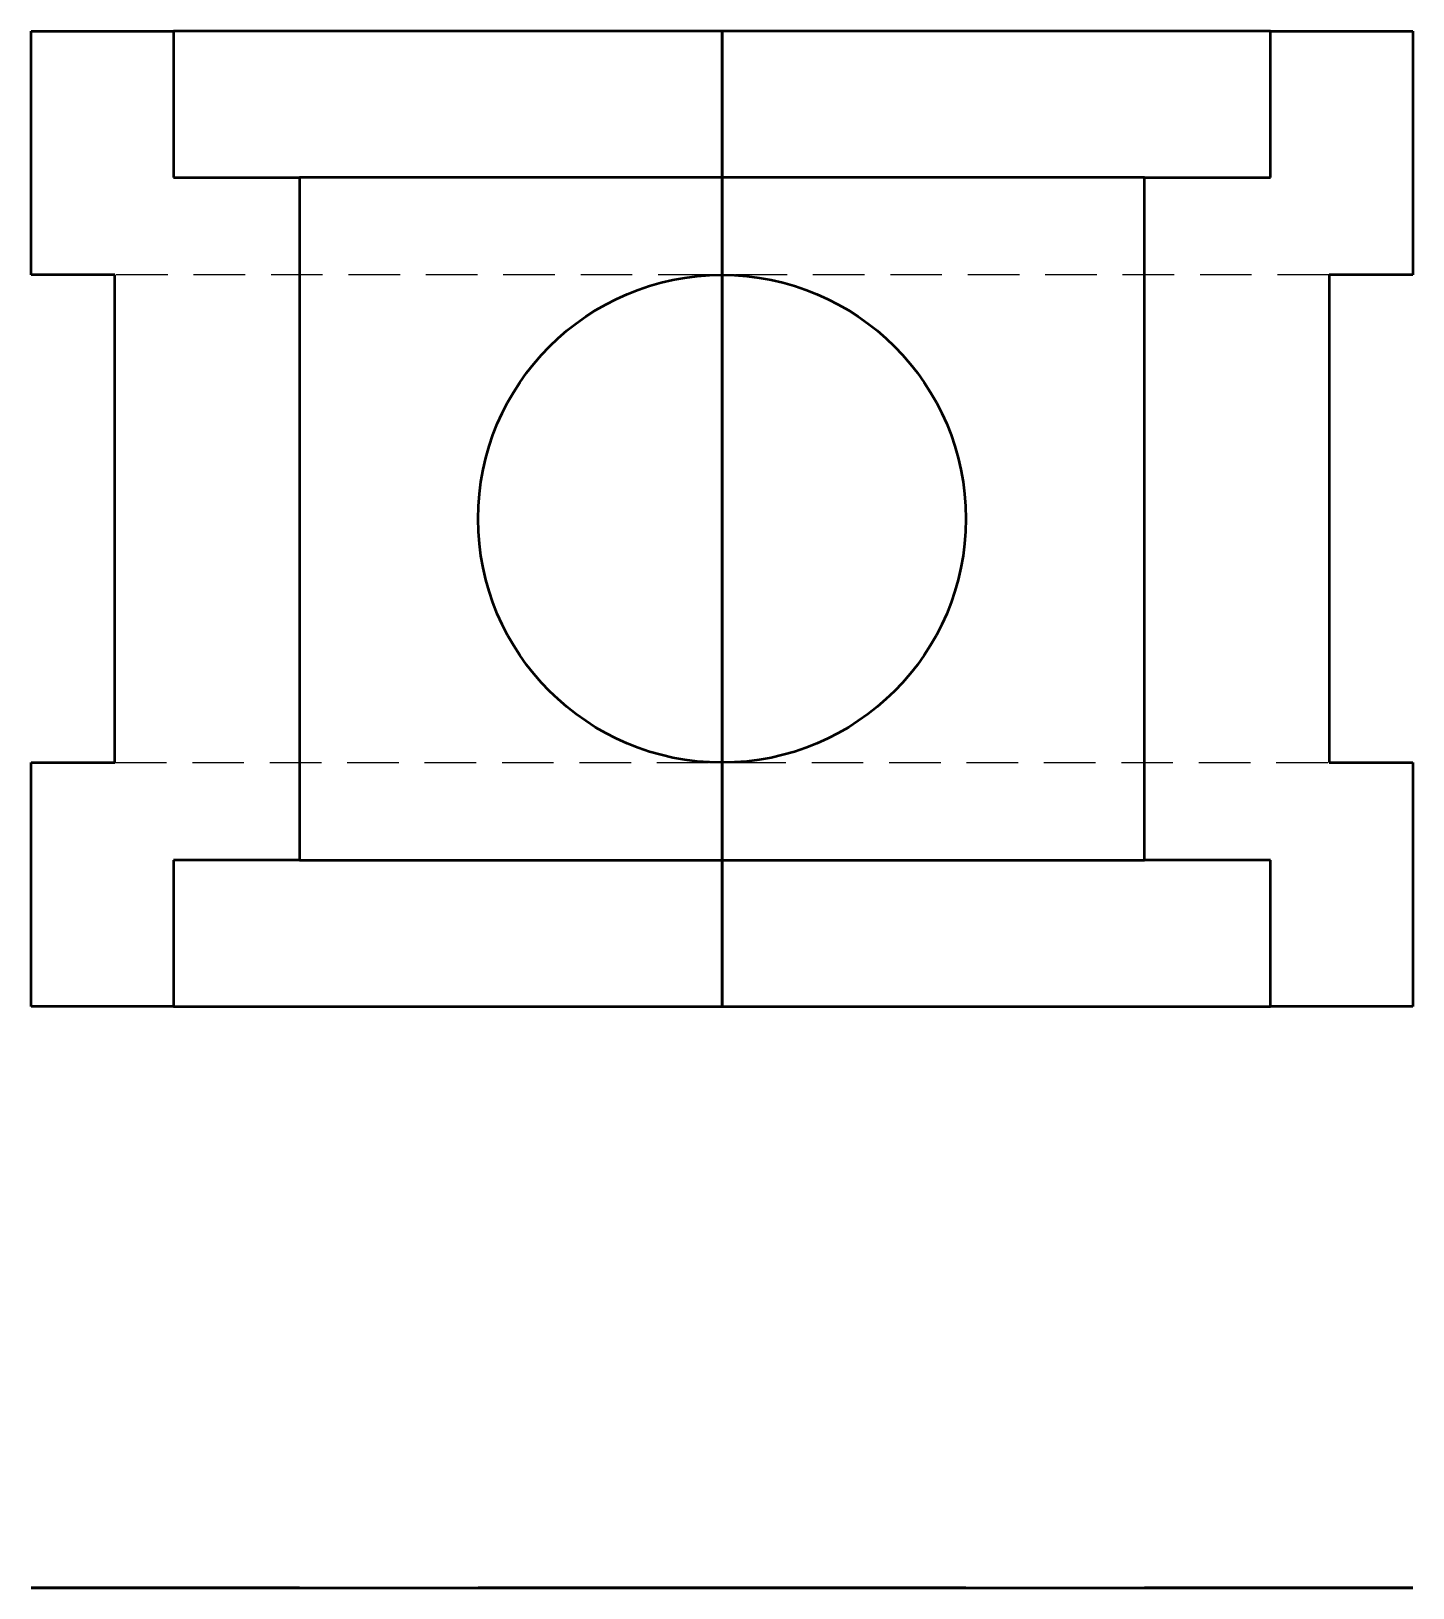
# Model space of a CAD drawing. Header units: millimetres. Extents: x 19.3 to 104.3, y 0 to 95.8.
import ezdxf

# ---------------------------------------------------------------- set-up
doc = ezdxf.new("R2010")
doc.units = ezdxf.units.MM
doc.linetypes.add('HIDDEN2', pattern=[4.7625, 3.175, -1.5875])
for name, color, linetype in [('front-HID', 5, 'HIDDEN2'), ('left-HAT', 7, 'Continuous'), ('left-HID', 5, 'HIDDEN2'), ('top-HID', 5, 'HIDDEN2')]:
    doc.layers.add(name, color=color, linetype=linetype)
for name, color, linetype, lineweight in [('front-VIS', 7, 'Continuous', 50), ('left-VIS', 7, 'Continuous', 50), ('top-VIS', 7, 'Continuous', 50)]:
    doc.layers.add(name, color=color, linetype=linetype, lineweight=lineweight)

msp = doc.modelspace()

# ---------------------------------------------------------------- hatches: boundary and pattern name
at = {"layer": 'left-HAT', "extrusion": (-1, 0, 0)}
h = msp.add_hatch(dxfattribs=at)
h.set_pattern_fill('ANSI31', color=256, style=0)
h.paths.add_polyline_path([(-86.766, 45), (-86.766, 30), (-95.766, 30), (-95.766, 0), (-80.766, 0), (-80.766, 23), (-50.766, 23), (-50.766, 0), (-35.766, 0), (-35.766, 30), (-44.766, 30), (-44.766, 45), (-50.766, 45), (-50.766, 75), (-80.766, 75), (-80.766, 45)])

# ---------------------------------------------------------------- linework, layer by layer
at = {"layer": 'front-HID'}
msp.add_line((24.445, 0, 23), (99.133, 0, 23), dxfattribs=at)
at = {"layer": 'front-VIS'}
for p, q in [((19.289, 0), (19.289, 0, 13)), ((19.289, 0), (104.289, 0)), ((104.289, 0, 13), (95.523, 0, 30)), ((104.289, 0), (104.289, 0, 13)), ((28.055, 0, 30), (19.289, 0, 13)), ((35.789, 0, 45), (28.055, 0, 30)), ((28.055, 0, 30), (95.523, 0, 30)), ((35.789, 0, 45), (87.789, 0, 45)), ((76.789, 0, 75), (46.789, 0, 75)), ((46.789, 0, 45), (46.789, 0, 75)), ((76.789, 0, 45), (76.789, 0, 75)), ((95.523, 0, 30), (87.789, 0, 45))]:
    msp.add_line(p, q, dxfattribs=at)
at = {"layer": 'left-HID'}
for p, q in [((61.789, 95.766, 13), (61.789, 80.766, 13)), ((61.789, 80.766, 45), (61.789, 50.766, 45)), ((61.789, 50.766, 13), (61.789, 35.766, 13))]:
    msp.add_line(p, q, dxfattribs=at)
at = {"layer": 'left-VIS'}
for p, q in [((61.789, 86.766, 30), (61.789, 95.766, 30)), ((61.789, 95.766, 30), (61.789, 95.766)), ((61.789, 95.766), (61.789, 80.766)), ((61.789, 80.766, 45), (61.789, 86.766, 45)), ((61.789, 86.766, 45), (61.789, 86.766, 30)), ((61.789, 50.766, 75), (61.789, 80.766, 75)), ((61.789, 80.766, 75), (61.789, 80.766, 45)), ((61.789, 80.766), (61.789, 80.766, 23)), ((61.789, 80.766, 23), (61.789, 50.766, 23)), ((61.789, 44.766, 45), (61.789, 50.766, 45)), ((61.789, 50.766, 45), (61.789, 50.766, 75)), ((61.789, 50.766, 23), (61.789, 50.766)), ((61.789, 50.766), (61.789, 35.766)), ((61.789, 35.766, 30), (61.789, 44.766, 30)), ((61.789, 44.766, 30), (61.789, 44.766, 45)), ((61.789, 35.766), (61.789, 35.766, 30))]:
    msp.add_line(p, q, dxfattribs=at)
at = {"layer": 'top-HID'}
for p, q in [((99.133, 80.766), (24.445, 80.766)), ((24.445, 50.766), (99.133, 50.766))]:
    msp.add_line(p, q, dxfattribs=at)
at = {"layer": 'top-VIS'}
for p, q in [((19.289, 95.766), (28.055, 95.766)), ((19.289, 80.766), (19.289, 95.766)), ((28.055, 95.766), (28.055, 86.766)), ((95.523, 95.766), (28.055, 95.766)), ((95.523, 95.766), (104.289, 95.766)), ((95.523, 86.766), (95.523, 95.766)), ((104.289, 95.766), (104.289, 80.766)), ((28.055, 86.766), (35.789, 86.766)), ((35.789, 86.766), (35.789, 44.766)), ((87.789, 86.766), (35.789, 86.766)), ((87.789, 86.766), (95.523, 86.766)), ((87.789, 44.766), (87.789, 86.766)), ((24.445, 80.766), (19.289, 80.766)), ((24.445, 50.766), (24.445, 80.766)), ((104.289, 80.766), (99.133, 80.766)), ((99.133, 80.766), (99.133, 50.766)), ((19.289, 50.766), (24.445, 50.766)), ((19.289, 35.766), (19.289, 50.766)), ((99.133, 50.766), (104.289, 50.766)), ((104.289, 50.766), (104.289, 35.766)), ((28.055, 44.766), (28.055, 35.766)), ((35.789, 44.766), (28.055, 44.766)), ((35.789, 44.766), (87.789, 44.766)), ((95.523, 44.766), (87.789, 44.766)), ((95.523, 35.766), (95.523, 44.766)), ((28.055, 35.766), (19.289, 35.766)), ((28.055, 35.766), (95.523, 35.766)), ((104.289, 35.766), (95.523, 35.766))]:
    msp.add_line(p, q, dxfattribs=at)
msp.add_circle((61.789, 65.766), 15, dxfattribs=at)

doc.saveas('drawing.dxf')
